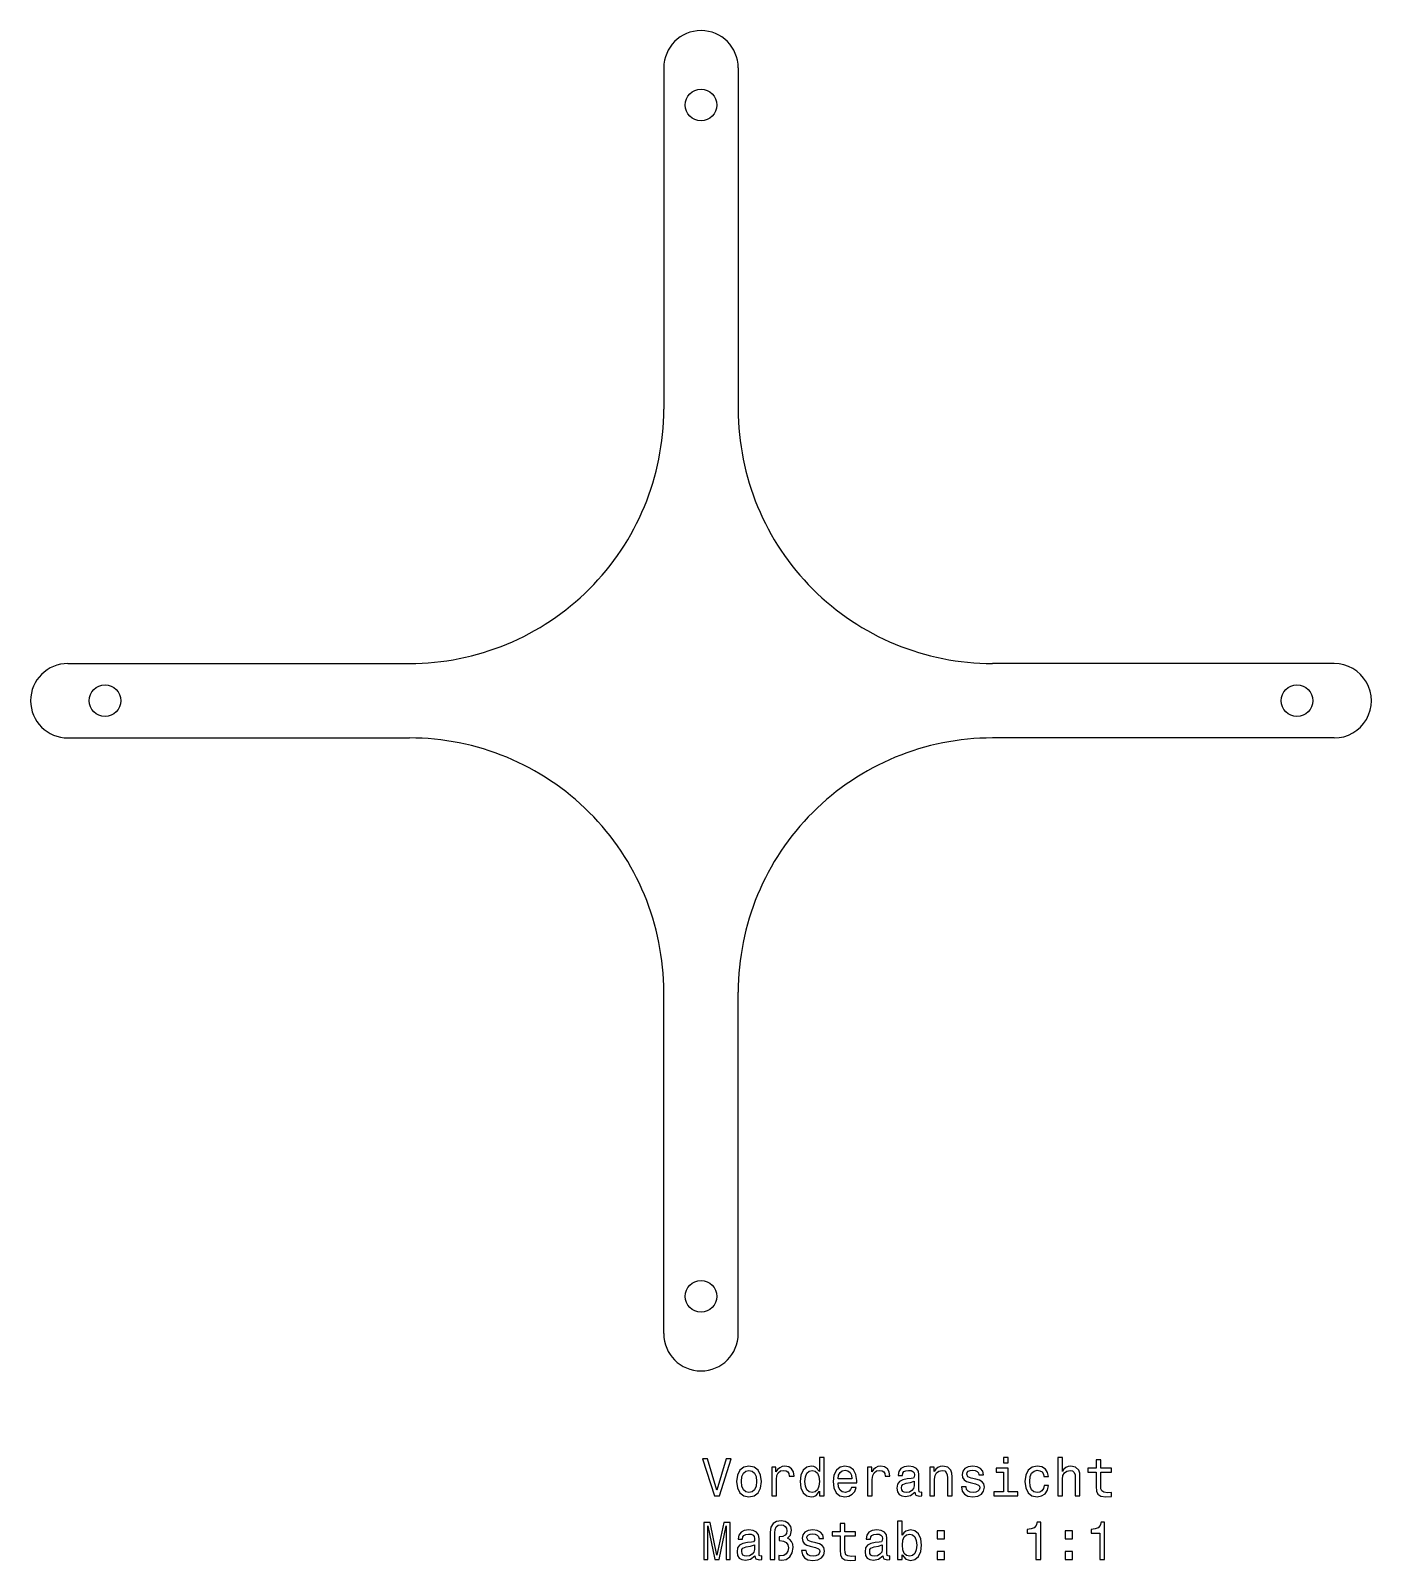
# Model space of a CAD drawing. Extents: x 531 to 658, y 339 to 484.
import ezdxf

# ---------------------------------------------------------------- set-up
doc = ezdxf.new("R2010")
doc.units = 0
doc.layers.get('0').update_dxf_attribs({"linetype": 'CONTINUOUS'})

msp = doc.modelspace()

# ---------------------------------------------------------------- linework, layer by layer
at = {"color": 7}
for p, q in [((590.964478, 480.604065), (590.964478, 448.177673)), ((598.035522, 480.604065), (598.035522, 448.177673)), ((534.395935, 424.035522), (566.822327, 424.035522)), ((654.604065, 424.035522), (622.177673, 424.035522)), ((534.395935, 416.964478), (566.822327, 416.964478)), ((654.604065, 416.964478), (622.177673, 416.964478)), ((590.964478, 360.395935), (590.964478, 392.822327)), ((598.035522, 360.395935), (598.035522, 392.822327))]:
    msp.add_line(p, q, dxfattribs=at)
for points in [[(596.895508, 348.508789), (596.018005, 345.528259), (595.115295, 348.508789), (594.636169, 348.508789), (595.765869, 345.003754), (596.270203, 345.003754), (597.374634, 348.508789)], [(597.878967, 346.355347), (597.959656, 345.740051), (598.19165, 345.286163), (598.559814, 345.003754), (599.054016, 344.907928), (599.543213, 345.003754), (599.911377, 345.281128), (600.143372, 345.735016), (600.229126, 346.355347), (600.143372, 346.970612), (599.911377, 347.429535), (599.543213, 347.706909), (599.054016, 347.8078), (598.559814, 347.706909), (598.19165, 347.4245), (597.959656, 346.970612)], [(598.332825, 346.360382), (598.378235, 346.81427), (598.51947, 347.14209), (598.746399, 347.343811), (599.054016, 347.414429), (599.356628, 347.343811), (599.583557, 347.147125), (599.724792, 346.81427), (599.775208, 346.360382), (599.724792, 345.901459), (599.583557, 345.568604), (599.356628, 345.366852), (599.054016, 345.3013), (598.746399, 345.366852), (598.51947, 345.568604), (598.378235, 345.901459)], [(601.212524, 345.003754), (601.656311, 345.003754), (601.656311, 346.552032), (601.701721, 346.925232), (601.837891, 347.192505), (602.059814, 347.353912), (602.357361, 347.409363), (602.579224, 347.374084), (602.745667, 347.273193), (602.846558, 347.101746), (602.881836, 346.869751), (603.330688, 346.869751), (603.270203, 347.278259), (603.10376, 347.57077), (602.826355, 347.747284), (602.44812, 347.8078), (602.190918, 347.767456), (601.968994, 347.666565), (601.772339, 347.495117), (601.615967, 347.263123), (601.615967, 347.711975), (601.212524, 347.711975)], [(605.746399, 345.422333), (605.746399, 345.003754), (606.190186, 345.003754), (606.190186, 348.624786), (605.751465, 348.624786), (605.751465, 347.298431), (605.413574, 347.681702), (605.206787, 347.772491), (604.969727, 347.8078), (604.541077, 347.706909), (604.208191, 347.4245), (603.991333, 346.970612), (603.91571, 346.360382), (603.991333, 345.750153), (604.208191, 345.291229), (604.541077, 345.003754), (604.969727, 344.907928), (605.206787, 344.943237), (605.418579, 345.034027)], [(605.04541, 347.409363), (605.337891, 347.338776), (605.559814, 347.14209), (605.690918, 346.81427), (605.741333, 346.360382), (605.690918, 345.901459), (605.559814, 345.573639), (605.337891, 345.371918), (605.04541, 345.306335), (604.768005, 345.371918), (604.556213, 345.573639), (604.414978, 345.906494), (604.369568, 346.360382), (604.414978, 346.809235), (604.556213, 347.137024), (604.768005, 347.338776)], [(607.50647, 346.229248), (609.281677, 346.229248), (609.286743, 346.436035), (609.206055, 347.015991), (608.984131, 347.449707), (608.631104, 347.711975), (608.162109, 347.8078), (607.703186, 347.706909), (607.350159, 347.4245), (607.123169, 346.965576), (607.04248, 346.360382), (607.118164, 345.740051), (607.345093, 345.286163), (607.693054, 345.003754), (608.146973, 344.907928), (608.540344, 344.97348), (608.863098, 345.144958), (609.100159, 345.417297), (609.236328, 345.780396), (608.797546, 345.780396), (608.706787, 345.578674), (608.575623, 345.427399), (608.202454, 345.306335), (607.914978, 345.361816), (607.69812, 345.53833), (607.556946, 345.825806), (607.50647, 346.214142)], [(607.50647, 346.602448), (607.561951, 346.950439), (607.69812, 347.207642), (607.904907, 347.363983), (608.177246, 347.419464), (608.444519, 347.363983), (608.651306, 347.207642), (608.777405, 346.950439), (608.822754, 346.602448)], [(610.320618, 345.003754), (610.764404, 345.003754), (610.764404, 346.552032), (610.809814, 346.925232), (610.945984, 347.192505), (611.167847, 347.353912), (611.465393, 347.409363), (611.687317, 347.374084), (611.85376, 347.273193), (611.95459, 347.101746), (611.989929, 346.869751), (612.438782, 346.869751), (612.378235, 347.278259), (612.211792, 347.57077), (611.934448, 347.747284), (611.556213, 347.8078), (611.299011, 347.767456), (611.077087, 347.666565), (610.880432, 347.495117), (610.72406, 347.263123), (610.72406, 347.711975), (610.320618, 347.711975)], [(614.799011, 345.356781), (614.799011, 345.341644), (614.824219, 345.170166), (614.899841, 345.049133), (615.21759, 344.953308), (615.464722, 344.993652), (615.464722, 345.336609), (615.358765, 345.321472), (615.21759, 345.387024), (615.192383, 345.588776), (615.192383, 346.990784), (615.131836, 347.348846), (614.955322, 347.601013), (614.647705, 347.752319), (614.213989, 347.8078), (613.790344, 347.747284), (613.477661, 347.575806), (613.281006, 347.308502), (613.215393, 346.955475), (613.215393, 346.925232), (613.613831, 346.925232), (613.649109, 347.137024), (613.760071, 347.28833), (613.94165, 347.37912), (614.198853, 347.414429), (614.445984, 347.389191), (614.622498, 347.313538), (614.728394, 347.182434), (614.763672, 347.000885), (614.74353, 346.789063), (614.662842, 346.683136), (614.461121, 346.632721), (614.082825, 346.592377), (613.649109, 346.501587), (613.341492, 346.34021), (613.159912, 346.088043), (613.104492, 345.714844), (613.154907, 345.381989), (613.311218, 345.134888), (613.563416, 344.978546), (613.911377, 344.923065), (614.380432, 345.028961)], [(616.226196, 345.003754), (616.670044, 345.003754), (616.670044, 346.567169), (616.715393, 346.925232), (616.861694, 347.187469), (617.088623, 347.348846), (617.391235, 347.409363), (617.633301, 347.358948), (617.784607, 347.222778), (617.860229, 346.995819), (617.885437, 346.693237), (617.885437, 345.003754), (618.329224, 345.003754), (618.329224, 346.784027), (618.309082, 347.14209), (618.218323, 347.439636), (617.920776, 347.711975), (617.456787, 347.8078), (617.199585, 347.772491), (616.982727, 347.676666), (616.796082, 347.515289), (616.649841, 347.298431), (616.649841, 347.711975), (616.226196, 347.711975)], [(620.588623, 346.582275), (620.159912, 346.683136), (619.842224, 346.799133), (619.736328, 347.036163), (619.766602, 347.202606), (619.872498, 347.323639), (620.043945, 347.399292), (620.291077, 347.429535), (620.528076, 347.399292), (620.714722, 347.308502), (620.835754, 347.172333), (620.886169, 346.990784), (621.319885, 346.990784), (621.319885, 347.000885), (621.244263, 347.328674), (621.037476, 347.585876), (620.714722, 347.747284), (620.291077, 347.8078), (619.862366, 347.747284), (619.549683, 347.580841), (619.353027, 347.33371), (619.29248, 347.021057), (619.337891, 346.718445), (619.479126, 346.506622), (619.711121, 346.355347), (620.049011, 346.24942), (620.543213, 346.128387), (620.845825, 346.002319), (620.926514, 345.901459), (620.956787, 345.750153), (620.911377, 345.563538), (620.790344, 345.422333), (620.593689, 345.331573), (620.331421, 345.3013), (620.054016, 345.331573), (619.852295, 345.437469), (619.716125, 345.608948), (619.660645, 345.845978), (619.231995, 345.845978), (619.302612, 345.442505), (619.509338, 345.149994), (619.837158, 344.97348), (620.291077, 344.907928), (620.765137, 344.97348), (621.113098, 345.149994), (621.324951, 345.432434), (621.400574, 345.800598), (621.345093, 346.118317), (621.188782, 346.335175), (620.93158, 346.476379)], [(623.654907, 345.376953), (623.654907, 347.621185), (622.515137, 347.621185), (622.515137, 347.24295), (623.211121, 347.24295), (623.211121, 345.376953), (622.303345, 345.376953), (622.303345, 345.003754), (624.572754, 345.003754), (624.572754, 345.376953)], [(623.670044, 348.624786), (623.200989, 348.624786), (623.200989, 348.120483), (623.670044, 348.120483)], [(627.059082, 346.81427), (627.497864, 346.81427), (627.407043, 347.217743), (627.190186, 347.535461), (626.852295, 347.732147), (626.413574, 347.8078), (625.929382, 347.706909), (625.561218, 347.4245), (625.329224, 346.965576), (625.248535, 346.350281), (625.324219, 345.740051), (625.551147, 345.286163), (625.909241, 345.003754), (626.398438, 344.907928), (626.832153, 344.983582), (627.170044, 345.195404), (627.402039, 345.528259), (627.502869, 345.972046), (627.079224, 345.972046), (627.003601, 345.689636), (626.862366, 345.477814), (626.660645, 345.34668), (626.413574, 345.306335), (626.105896, 345.371918), (625.884033, 345.573639), (625.747864, 345.901459), (625.702454, 346.365417), (625.747864, 346.819305), (625.889038, 347.147125), (626.115967, 347.348846), (626.413574, 347.419464), (626.675781, 347.374084), (626.872498, 347.258087), (627.003601, 347.066437)], [(628.3703, 345.003754), (628.814087, 345.003754), (628.814087, 346.567169), (628.859497, 346.925232), (629.005737, 347.187469), (629.232727, 347.348846), (629.535278, 347.409363), (629.777344, 347.358948), (629.92865, 347.222778), (630.004333, 346.995819), (630.029541, 346.693237), (630.029541, 345.003754), (630.473328, 345.003754), (630.473328, 346.784027), (630.453186, 347.14209), (630.362366, 347.439636), (630.064819, 347.711975), (629.600891, 347.8078), (629.348694, 347.772491), (629.131836, 347.676666), (628.950317, 347.52536), (628.814087, 347.318604), (628.814087, 348.624786), (628.3703, 348.624786)], [(632.001465, 347.24295), (632.001465, 345.886322), (632.031677, 345.447571), (632.172913, 345.144958), (632.455322, 344.968445), (632.934448, 344.907928), (633.458923, 344.933136), (633.458923, 345.316437), (633.075623, 345.286163), (632.727661, 345.326508), (632.541077, 345.452606), (632.460388, 345.664429), (632.445251, 345.961975), (632.445251, 347.24295), (633.458923, 347.24295), (633.458923, 347.621185), (632.445251, 347.621185), (632.445251, 348.412964), (632.001465, 348.412964), (632.001465, 347.621185), (631.234863, 347.621185), (631.234863, 347.24295)], [(614.748535, 345.951874), (614.688049, 345.689636), (614.526672, 345.487915), (614.284607, 345.356781), (613.987061, 345.311401), (613.79541, 345.336609), (613.659241, 345.417297), (613.573486, 345.558502), (613.548279, 345.755188), (613.56842, 345.931702), (613.649109, 346.0578), (613.971924, 346.199005), (614.380432, 346.259521), (614.748535, 346.380554)], [(594.757202, 338.956909), (595.145508, 338.956909), (595.145508, 342.134155), (595.801147, 338.956909), (596.234863, 338.956909), (596.885437, 342.134155), (596.885437, 338.956909), (597.278809, 338.956909), (597.278809, 342.456909), (596.663574, 342.456909), (596.018005, 339.370453), (595.377502, 342.456909), (594.757202, 342.456909)], [(599.618896, 339.309937), (599.618896, 339.2948), (599.644104, 339.123322), (599.719727, 339.002289), (600.037476, 338.906464), (600.284607, 338.946808), (600.284607, 339.289764), (600.17865, 339.274628), (600.037476, 339.340179), (600.012268, 339.541931), (600.012268, 340.943939), (599.951721, 341.302002), (599.775208, 341.554169), (599.46759, 341.705475), (599.033875, 341.760956), (598.610229, 341.700439), (598.297546, 341.528961), (598.100891, 341.261658), (598.035278, 340.90863), (598.035278, 340.878387), (598.433716, 340.878387), (598.468994, 341.090179), (598.579956, 341.241486), (598.761536, 341.332275), (599.018738, 341.367584), (599.265869, 341.342346), (599.442383, 341.266693), (599.548279, 341.13559), (599.583557, 340.954041), (599.563416, 340.742218), (599.482727, 340.636292), (599.281006, 340.585876), (598.90271, 340.545532), (598.468994, 340.454742), (598.161377, 340.293365), (597.979797, 340.041199), (597.924377, 339.667999), (597.974792, 339.335144), (598.131104, 339.088043), (598.383301, 338.931702), (598.731262, 338.876221), (599.200317, 338.982117)], [(601.076355, 338.956909), (601.510071, 338.956909), (601.510071, 341.47348), (601.540344, 341.811371), (601.64624, 342.053436), (601.82782, 342.194672), (602.095093, 342.245087), (602.322021, 342.204742), (602.498535, 342.088745), (602.609497, 341.912231), (602.649841, 341.680237), (602.604492, 341.428101), (602.478394, 341.251587), (602.271606, 341.140625), (601.989197, 341.105316), (601.913574, 341.105316), (601.913574, 340.737183), (601.989197, 340.737183), (602.342224, 340.691772), (602.59436, 340.565704), (602.745667, 340.353882), (602.796082, 340.0513), (602.740662, 339.728516), (602.589355, 339.491486), (602.362366, 339.340179), (602.090088, 339.289764), (601.883301, 339.320007), (601.883301, 338.906464), (602.175781, 338.871185), (602.599426, 338.956909), (602.942383, 339.204041), (603.169312, 339.592346), (603.255066, 340.101715), (603.214722, 340.399261), (603.10376, 340.656464), (602.932251, 340.853149), (602.700317, 340.979248), (602.992798, 341.256622), (603.093689, 341.720612), (603.018005, 342.088745), (602.82135, 342.381256), (602.503601, 342.562805), (602.100159, 342.633423), (601.656311, 342.562805), (601.338623, 342.356049), (601.141907, 342.013092), (601.076355, 341.539032)], [(605.408508, 340.535431), (604.979797, 340.636292), (604.662109, 340.752289), (604.556213, 340.989319), (604.586426, 341.155762), (604.692383, 341.276794), (604.863831, 341.352448), (605.110962, 341.38269), (605.347961, 341.352448), (605.534607, 341.261658), (605.65564, 341.125488), (605.706055, 340.943939), (606.139771, 340.943939), (606.139771, 340.954041), (606.064148, 341.28183), (605.857361, 341.539032), (605.534607, 341.700439), (605.110962, 341.760956), (604.682251, 341.700439), (604.369568, 341.533997), (604.172913, 341.286865), (604.112366, 340.974213), (604.157776, 340.6716), (604.299011, 340.459778), (604.531006, 340.308502), (604.868896, 340.202576), (605.363098, 340.081543), (605.66571, 339.955475), (605.746399, 339.854614), (605.776672, 339.703308), (605.731262, 339.516693), (605.610229, 339.375488), (605.413574, 339.284729), (605.151306, 339.254456), (604.873901, 339.284729), (604.67218, 339.390625), (604.536011, 339.562103), (604.48053, 339.799133), (604.05188, 339.799133), (604.122498, 339.39566), (604.329224, 339.103149), (604.657043, 338.926636), (605.110962, 338.861084), (605.585022, 338.926636), (605.932983, 339.103149), (606.144836, 339.38559), (606.220459, 339.753754), (606.164978, 340.071472), (606.008667, 340.28833), (605.751465, 340.429535)], [(607.713257, 341.196106), (607.713257, 339.839478), (607.74353, 339.400726), (607.884705, 339.098114), (608.167175, 338.9216), (608.64624, 338.861084), (609.170776, 338.886292), (609.170776, 339.269592), (608.787476, 339.239319), (608.439453, 339.279663), (608.252869, 339.405762), (608.17218, 339.617584), (608.157043, 339.915131), (608.157043, 341.196106), (609.170776, 341.196106), (609.170776, 341.574341), (608.157043, 341.574341), (608.157043, 342.366119), (607.713257, 342.366119), (607.713257, 341.574341), (606.946655, 341.574341), (606.946655, 341.196106)], [(611.762939, 339.309937), (611.762939, 339.2948), (611.788208, 339.123322), (611.863831, 339.002289), (612.18158, 338.906464), (612.42865, 338.946808), (612.42865, 339.289764), (612.322754, 339.274628), (612.18158, 339.340179), (612.156311, 339.541931), (612.156311, 340.943939), (612.095825, 341.302002), (611.919312, 341.554169), (611.611694, 341.705475), (611.177979, 341.760956), (610.754333, 341.700439), (610.44165, 341.528961), (610.244934, 341.261658), (610.179382, 340.90863), (610.179382, 340.878387), (610.57782, 340.878387), (610.613098, 341.090179), (610.72406, 341.241486), (610.90564, 341.332275), (611.162842, 341.367584), (611.409912, 341.342346), (611.586426, 341.266693), (611.692383, 341.13559), (611.727661, 340.954041), (611.70752, 340.742218), (611.626831, 340.636292), (611.425049, 340.585876), (611.046814, 340.545532), (610.613098, 340.454742), (610.305481, 340.293365), (610.123901, 340.041199), (610.06842, 339.667999), (610.118896, 339.335144), (610.275208, 339.088043), (610.527405, 338.931702), (610.875366, 338.876221), (611.34436, 338.982117)], [(613.608765, 339.375488), (613.936584, 338.987183), (614.385437, 338.861084), (614.809082, 338.956909), (615.146973, 339.244385), (615.358765, 339.703308), (615.439453, 340.313538), (615.358765, 340.923767), (615.141907, 341.377655), (614.809082, 341.660065), (614.385437, 341.760956), (613.94165, 341.629822), (613.760071, 341.468445), (613.608765, 341.251587), (613.608765, 342.577942), (613.164978, 342.577942), (613.164978, 338.956909), (613.608765, 338.956909)], [(616.92218, 340.913696), (617.618164, 340.913696), (617.618164, 341.665131), (616.92218, 341.665131)], [(626.287476, 338.956909), (626.746399, 338.956909), (626.746399, 342.482117), (626.403442, 342.482117), (626.312683, 342.1745), (626.131104, 341.967712), (625.85376, 341.84668), (625.470459, 341.806335), (625.470459, 341.448273), (626.287476, 341.448273)], [(629.066284, 340.913696), (629.762268, 340.913696), (629.762268, 341.665131), (629.066284, 341.665131)], [(632.359497, 338.956909), (632.81842, 338.956909), (632.81842, 342.482117), (632.475525, 342.482117), (632.384705, 342.1745), (632.203186, 341.967712), (631.925781, 341.84668), (631.54248, 341.806335), (631.54248, 341.448273), (632.359497, 341.448273)], [(599.56842, 339.905029), (599.507935, 339.642792), (599.346558, 339.441071), (599.104492, 339.309937), (598.806946, 339.264557), (598.615295, 339.289764), (598.479126, 339.370453), (598.393372, 339.511658), (598.368164, 339.708344), (598.388306, 339.884857), (598.468994, 340.010956), (598.791809, 340.152161), (599.200317, 340.212677), (599.56842, 340.33371)], [(611.712524, 339.905029), (611.652039, 339.642792), (611.490662, 339.441071), (611.248535, 339.309937), (610.950989, 339.264557), (610.759338, 339.289764), (610.623169, 339.370453), (610.537476, 339.511658), (610.512268, 339.708344), (610.53241, 339.884857), (610.613098, 340.010956), (610.935852, 340.152161), (611.34436, 340.212677), (611.712524, 340.33371)], [(614.985596, 340.313538), (614.935181, 339.85965), (614.799011, 339.526794), (614.582153, 339.325073), (614.309814, 339.259491), (614.012268, 339.325073), (613.79541, 339.526794), (613.659241, 339.854614), (613.613831, 340.313538), (613.659241, 340.767426), (613.79541, 341.095245), (614.012268, 341.291931), (614.309814, 341.362518), (614.582153, 341.291931), (614.799011, 341.090179), (614.935181, 340.76239)], [(616.92218, 338.956909), (617.618164, 338.956909), (617.618164, 339.708344), (616.92218, 339.708344)], [(629.066284, 338.956909), (629.762268, 338.956909), (629.762268, 339.708344), (629.066284, 339.708344)]]:
    msp.add_lwpolyline(points, close=True, dxfattribs=at)
for centre in [(594.5, 477.068542), (537.931458, 420.5), (651.068542, 420.5), (594.5, 363.931458)]:
    msp.add_circle(centre, 1.5, dxfattribs=at)
for centre, radius, start, end in [((594.5, 480.604065), 3.535534, 360, 179.999995), ((566.822327, 448.177673), 24.142136, 269.999997, 0), ((622.177673, 448.177673), 24.142136, 179.999995, 269.999997), ((534.395935, 420.5), 3.535534, 90.000003, 269.999997), ((654.604065, 420.5), 3.535534, 269.999997, 90.000003), ((566.822327, 392.822327), 24.142136, 0, 90.000003), ((622.177673, 392.822327), 24.142136, 90.000003, 180.000005), ((594.5, 360.395935), 3.535534, 180.000005, 360)]:
    msp.add_arc(centre, radius, start, end, dxfattribs=at)

doc.saveas('drawing.dxf')
